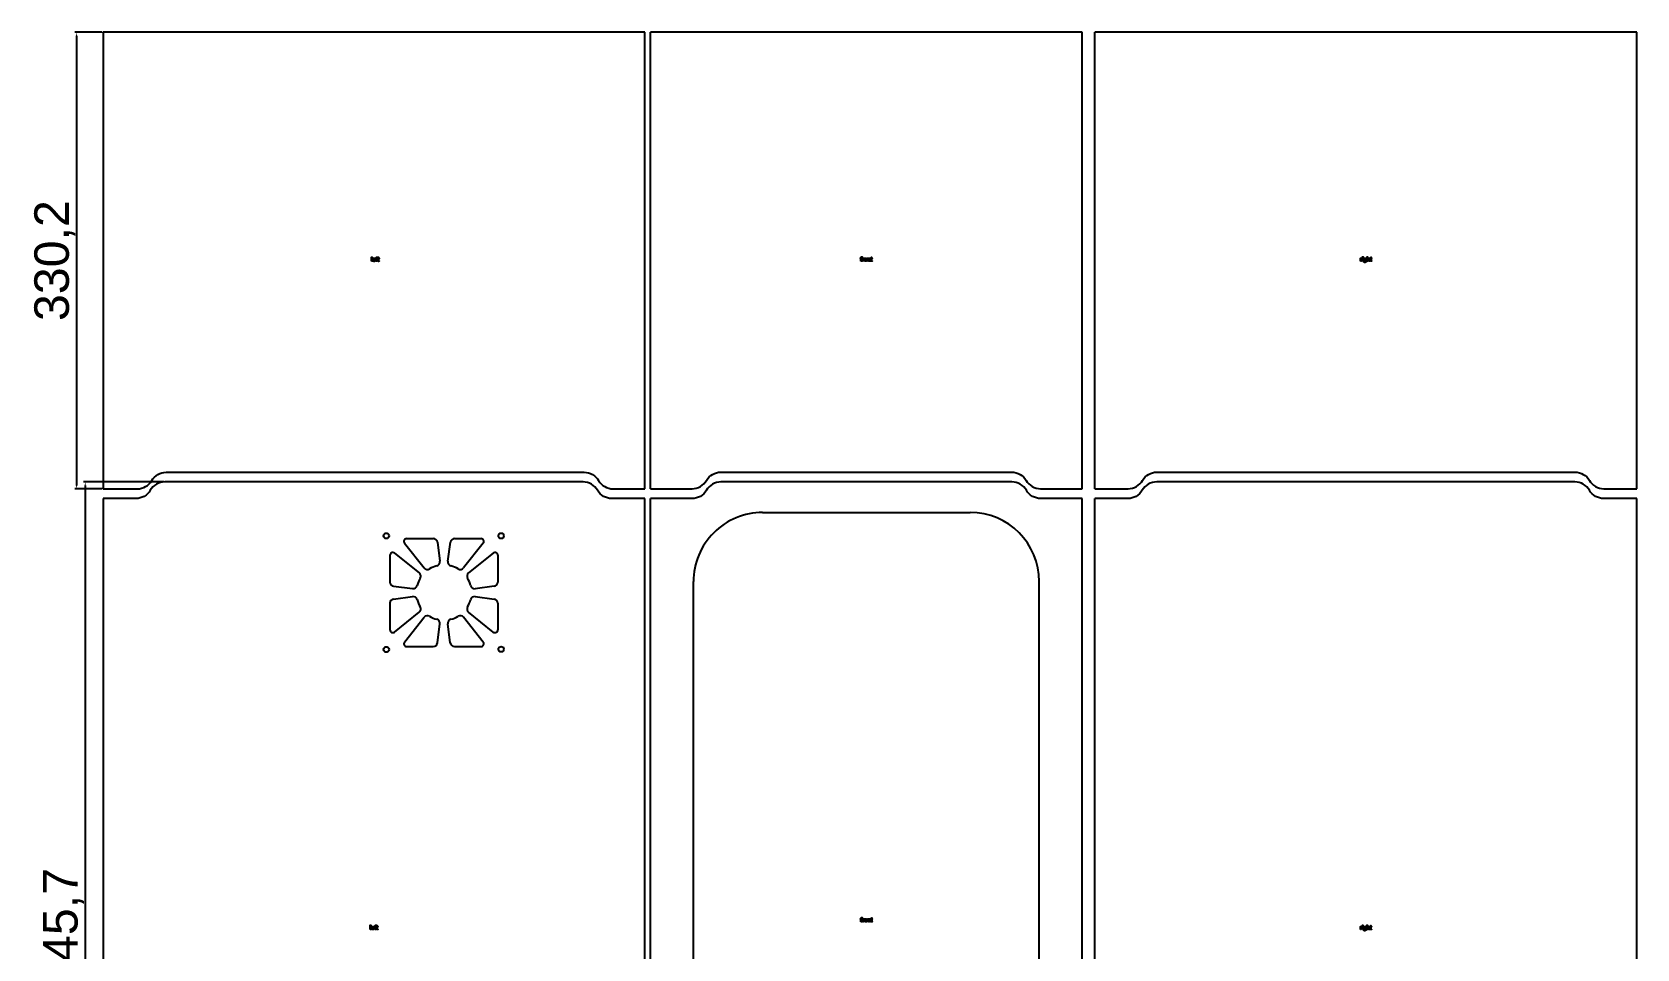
# Model space of a CAD drawing. Header units: millimetres. Extents: x -91 to 6779, y -36 to 1655.
# Drawn here: x -16 to 1145, y 611 to 1274 of the extents above; entities that cross this region are included whole.
import ezdxf

# ---------------------------------------------------------------- set-up
doc = ezdxf.new("R2010")
doc.units = ezdxf.units.MM
doc.layers.add('Layer_0', color=7, linetype='Continuous')
doc.styles.get("Standard").update_dxf_attribs({"font": 'arial.ttf'})
doc.dimstyles.new('ISO-25', dxfattribs={"dimtxt": 2.5, "dimasz": 2.5, "dimexe": 1.25, "dimexo": 0.625, "dimtad": 1, "dimtxsty": 'Standard', "dimcen": 2.5, "dimadec": 0, "dimazin": 0, "dimtfac": 1, "dimtmove": 0, "dimatfit": 3, "dimfxl": 1, "dimarcsym": 0})

# ---------------------------------------------------------------- blocks, each defined once
blk = doc.blocks.new('*D97')
at = {"layer": 'Defpoints', "color": 0, "transparency": 16777216}
for p in [(80.4, 948.5), (22.9, 302.8), (80.4, 302.8)]:
    blk.add_point(p, dxfattribs=at)
at = {"layer": 'Layer_0', "color": 0, "lineweight": -2, "transparency": 16777216}
for p, q in [((79.8, 948.5), (21.6, 948.5)), ((22.9, 946), (22.9, 305.3)), ((79.8, 302.8), (21.6, 302.8))]:
    blk.add_line(p, q, dxfattribs=at)
at = {"layer": 'Layer_0', "color": 0, "transparency": 16777216}
for points in [[(22.5, 946), (23.3, 946), (22.9, 948.5)], [(22.5, 305.3), (23.3, 305.3), (22.9, 302.8)]]:
    blk.add_solid(points, dxfattribs=at)
at = {"layer": 'Layer_0', "color": 0, "transparency": 16777216, "insert": (7.2, 625.6), "char_height": 25, "attachment_point": 5, "rotation": 90}
blk.add_mtext('645,7', dxfattribs=at)
blk = doc.blocks.new('*D98')
at = {"layer": 'Defpoints', "color": 0, "transparency": 16777216}
for p in [(35.8, 1273.6), (16.5, 943.4), (35.8, 943.4)]:
    blk.add_point(p, dxfattribs=at)
at = {"layer": 'Layer_0', "color": 0, "lineweight": -2, "transparency": 16777216}
for p, q in [((35.2, 1273.6), (15.3, 1273.6)), ((16.5, 1271.1), (16.5, 945.9)), ((35.2, 943.4), (15.3, 943.4))]:
    blk.add_line(p, q, dxfattribs=at)
at = {"layer": 'Layer_0', "color": 0, "transparency": 16777216}
for points in [[(16.1, 1271.1), (16.9, 1271.1), (16.5, 1273.6)], [(16.1, 945.9), (16.9, 945.9), (16.5, 943.4)]]:
    blk.add_solid(points, dxfattribs=at)
at = {"layer": 'Layer_0', "color": 0, "transparency": 16777216, "insert": (0.9, 1108.5), "char_height": 25, "attachment_point": 5, "rotation": 90}
blk.add_mtext('330,2', dxfattribs=at)

msp = doc.modelspace()

# ---------------------------------------------------------------- linework, layer by layer
at = {"layer": 'Layer_0'}
for p, q in [((427.588, 1273.628), (35.788, 1273.628)), ((737.707, 1273.728), (431.711, 1273.728)), ((431.711, 943.528), (431.711, 1273.728)), ((743.711, 1273.728), (737.707, 1273.728)), ((743.711, 943.528), (743.711, 1273.728)), ((1144.821, 1273.728), (752.811, 1273.728)), ((752.811, 943.528), (752.811, 1273.728)), ((1144.821, 943.528), (1144.821, 1273.728)), ((431.711, 302.256), (431.711, 936.456)), ((743.711, 8.01), (743.711, 936.456)), ((752.811, 302.256), (752.811, 936.376)), ((1144.821, 302.256), (1144.821, 936.456)), ((512.704, 926.356), (587.711, 926.356)), ((587.711, 926.356), (662.712, 926.356)), ((255.229, 907.456), (274.658, 907.456)), ((289.93, 907.456), (309.143, 907.456)), ((243.186, 895.413), (243.186, 876.096)), ((246.434, 896.976), (264.36, 882.676)), ((253.666, 904.208), (267.966, 886.282)), ((277.635, 904.828), (279.355, 891.083)), ((285.105, 891.088), (286.957, 904.855)), ((310.707, 904.208), (296.407, 886.282)), ((317.939, 896.976), (300.013, 882.676)), ((321.186, 895.413), (321.186, 875.984)), ((245.805, 873.12), (259.568, 871.355)), ((318.559, 873.007), (304.814, 871.287)), ((462.718, 386.354), (462.704, 876.354)), ((712.712, 386.356), (712.712, 876.356)), ((243.186, 860.816), (243.186, 841.499)), ((245.805, 863.791), (259.568, 865.556)), ((304.819, 865.537), (318.586, 863.685)), ((321.186, 860.712), (321.186, 841.499)), ((246.434, 839.935), (264.36, 854.235)), ((253.666, 832.703), (267.966, 850.629)), ((310.707, 832.703), (296.407, 850.629)), ((317.939, 839.935), (300.013, 854.235)), ((277.522, 832.074), (279.287, 845.837)), ((286.851, 832.074), (285.086, 845.837)), ((255.229, 829.456), (274.547, 829.456)), ((289.826, 829.456), (309.143, 829.456))]:
    msp.add_line(p, q, dxfattribs=at)
for points in [[(35.788, 1273.628), (35.788, 943.428)], [(427.588, 943.507), (427.588, 1273.628)], [(229.926, 1107.977), (229.926, 1111.028), (230.301, 1111.028), (230.301, 1107.977), (229.926, 1107.977)], [(946.467, 1110.697), (946.467, 1111.128), (946.842, 1111.128), (946.842, 1110.697), (946.467, 1110.697)], [(946.467, 1108.077), (946.467, 1110.287), (946.842, 1110.287), (946.842, 1108.077), (946.467, 1108.077)], [(35.788, 936.456), (35.788, 302.256)], [(427.588, 302.256), (427.588, 936.456)], [(228.99, 624.805), (228.99, 627.856), (229.364, 627.856), (229.364, 624.805), (228.99, 624.805)], [(946.367, 627.425), (946.367, 627.856), (946.742, 627.856), (946.742, 627.425), (946.367, 627.425)], [(946.367, 624.805), (946.367, 627.015), (946.742, 627.015), (946.742, 624.805), (946.367, 624.805)]]:
    msp.add_lwpolyline(points, dxfattribs=at)
for points in [[(232.384, 1108.689), (232.771, 1108.641, -0.1664161), (232.432, 1108.115, -0.16330966), (231.8, 1107.928), (231.57, 1107.946), (231.365, 1108.002), (231.186, 1108.095), (231.031, 1108.226), (230.907, 1108.39), (230.818, 1108.585), (230.765, 1108.809), (230.747, 1109.064), (230.765, 1109.327), (230.819, 1109.559), (230.908, 1109.759), (231.034, 1109.929, -0.20801185), (231.779, 1110.237, -0.20820687), (232.503, 1109.935), (232.626, 1109.769), (232.714, 1109.572), (232.766, 1109.345), (232.784, 1109.086, -0.00781054), (232.782, 1108.987), (231.134, 1108.987), (231.155, 1108.815), (231.196, 1108.665), (231.258, 1108.536), (231.34, 1108.429, 0.20462947), (231.802, 1108.235, 0.16110104), (232.153, 1108.344, 0.14771998), (232.384, 1108.689)], [(231.155, 1109.294), (232.389, 1109.294), (232.341, 1109.538), (232.247, 1109.713, 0.22358089), (231.783, 1109.929, 0.19658608), (231.349, 1109.756, 0.18447458), (231.155, 1109.294)], [(233.347, 1107.977), (233.347, 1109.896), (233.017, 1109.896), (233.017, 1110.187), (233.347, 1110.187), (233.347, 1110.422, -0.08780304), (233.387, 1110.753, -0.15853874), (233.577, 1110.989, -0.14761785), (233.959, 1111.08, -0.04834024), (234.309, 1111.042), (234.252, 1110.715, 0.04420614), (234.032, 1110.736), (233.886, 1110.718), (233.791, 1110.663), (233.738, 1110.559), (233.72, 1110.391), (233.72, 1110.187), (234.151, 1110.187), (234.151, 1109.896), (233.72, 1109.896), (233.72, 1107.977), (233.347, 1107.977)], [(583.678, 1108.077), (583.678, 1109.996), (583.347, 1109.996), (583.347, 1110.287), (583.678, 1110.287), (583.678, 1110.522, -0.08780304), (583.718, 1110.853, -0.15853874), (583.908, 1111.089, -0.14761816), (584.29, 1111.18, -0.04834033), (584.639, 1111.142), (584.583, 1110.815, 0.04420614), (584.363, 1110.836), (584.217, 1110.818), (584.121, 1110.763), (584.068, 1110.659), (584.051, 1110.491), (584.051, 1110.287), (584.481, 1110.287), (584.481, 1109.996), (584.051, 1109.996), (584.051, 1108.077), (583.678, 1108.077)], [(584.82, 1108.077), (584.82, 1110.287), (585.157, 1110.287), (585.157, 1109.952), (585.281, 1110.147), (585.395, 1110.262, -0.1514096), (585.636, 1110.337, -0.13909674), (586.021, 1110.216), (585.892, 1109.869, 0.13422447), (585.617, 1109.95, 0.16314848), (585.396, 1109.876, 0.15535827), (585.257, 1109.671, 0.07586649), (585.195, 1109.234), (585.195, 1108.077), (584.82, 1108.077)], [(586.091, 1109.182), (586.112, 1109.469), (586.176, 1109.716), (586.283, 1109.924), (586.432, 1110.091, -0.17965279), (587.127, 1110.337, -0.2030551), (587.872, 1110.038), (587.999, 1109.875), (588.089, 1109.683), (588.143, 1109.462), (588.161, 1109.213), (588.153, 1109.012), (588.129, 1108.832), (588.089, 1108.676), (588.033, 1108.542, -0.14687035), (587.661, 1108.163, -0.12699892), (587.127, 1108.028, -0.2040126), (586.377, 1108.325), (586.252, 1108.49), (586.163, 1108.688), (586.109, 1108.919), (586.091, 1109.182)], [(586.476, 1109.182), (586.488, 1108.983), (586.522, 1108.811), (586.58, 1108.666), (586.661, 1108.547, 0.21599839), (587.127, 1108.335, 0.21663559), (587.591, 1108.548), (587.672, 1108.668), (587.73, 1108.816), (587.765, 1108.991), (587.776, 1109.195), (587.765, 1109.387), (587.73, 1109.555), (587.672, 1109.698), (587.59, 1109.816, 0.21527117), (587.127, 1110.027, 0.2153578), (586.661, 1109.817), (586.58, 1109.698), (586.522, 1109.553), (586.488, 1109.381), (586.476, 1109.182)], [(588.617, 1108.077), (588.617, 1110.287), (588.954, 1110.287), (588.954, 1109.973, -0.25041469), (589.657, 1110.337, -0.1015708), (590.024, 1110.265, -0.13726614), (590.275, 1110.077, -0.10421785), (590.391, 1109.8, -0.04938824), (590.412, 1109.436), (590.412, 1108.077), (590.038, 1108.077), (590.038, 1109.421, 0.09220749), (589.994, 1109.764, 0.16577014), (589.839, 1109.945, 0.13732828), (589.578, 1110.012, 0.18155802), (589.165, 1109.861), (589.089, 1109.768), (589.035, 1109.64), (589.002, 1109.479), (588.991, 1109.284), (588.991, 1108.077), (588.617, 1108.077)], [(945.055, 1108.077), (945.055, 1110.287), (945.392, 1110.287), (945.392, 1109.952), (945.516, 1110.147), (945.63, 1110.262, -0.15140921), (945.87, 1110.337, -0.13909674), (946.255, 1110.216), (946.126, 1109.869, 0.13422447), (945.852, 1109.95, 0.16314848), (945.631, 1109.876, 0.15535718), (945.492, 1109.671, 0.07586649), (945.429, 1109.234), (945.429, 1108.077), (945.055, 1108.077)], [(947.334, 1107.894), (947.698, 1107.84, 0.20238494), (947.825, 1107.595, 0.16166417), (948.206, 1107.491), (948.436, 1107.517), (948.607, 1107.595, 0.17067148), (948.799, 1107.886), (948.811, 1107.959), (948.82, 1108.063), (948.825, 1108.199), (948.826, 1108.367, -0.22019072), (948.214, 1108.077, -0.23447235), (947.509, 1108.406, -0.16383011), (947.259, 1109.195, -0.10145126), (947.374, 1109.778, -0.14504598), (947.705, 1110.191, -0.14863168), (948.216, 1110.337, -0.22741673), (948.861, 1110.021), (948.861, 1110.287), (949.206, 1110.287), (949.206, 1108.377), (949.2, 1108.138), (949.18, 1107.936), (949.147, 1107.772), (949.101, 1107.646, -0.15512511), (948.769, 1107.306, -0.12597626), (948.208, 1107.181), (948.02, 1107.192), (947.85, 1107.225), (947.7, 1107.281), (947.569, 1107.359), (947.463, 1107.459), (947.389, 1107.581), (947.346, 1107.727), (947.334, 1107.894)], [(947.644, 1109.222), (947.655, 1109.019), (947.687, 1108.846), (947.741, 1108.702), (947.817, 1108.587, 0.21782451), (948.249, 1108.387, 0.21559474), (948.682, 1108.586), (948.759, 1108.7), (948.813, 1108.841), (948.846, 1109.011), (948.857, 1109.209), (948.846, 1109.4), (948.812, 1109.565), (948.756, 1109.705), (948.677, 1109.821, 0.21645918), (948.243, 1110.027, 0.21828116), (947.819, 1109.824), (947.742, 1109.71), (947.688, 1109.572), (947.655, 1109.409), (947.644, 1109.222)], [(949.746, 1108.077), (949.746, 1111.128), (950.121, 1111.128), (950.121, 1110.033, -0.21805988), (950.782, 1110.337, -0.1233322), (951.209, 1110.24, -0.16420771), (951.468, 1109.973), (951.526, 1109.764), (951.546, 1109.478), (951.546, 1108.077), (951.171, 1108.077), (951.171, 1109.478), (951.164, 1109.609), (951.141, 1109.72), (951.103, 1109.813), (951.05, 1109.887, 0.20541683), (950.705, 1110.014, 0.13379792), (950.392, 1109.928, 0.16111722), (950.183, 1109.694, 0.10027903), (950.121, 1109.286), (950.121, 1108.077), (949.746, 1108.077)], [(35.788, 943.428), (60.53, 943.428), (60.53, 943.428, 0.1316794), (66.58, 945.049), (66.58, 945.049, 0.13160003), (71.009, 949.478), (71.009, 949.478, -0.13163558), (75.365, 953.834), (75.365, 953.834, -0.13160609), (81.315, 955.428), (383.745, 955.428), (383.745, 955.428, -0.13160981), (389.695, 953.834), (389.695, 953.834, -0.13163744), (394.051, 949.478), (394.051, 949.478, 0.1315982), (398.48, 945.049), (398.48, 945.049, 0.1316794), (404.53, 943.428), (427.588, 943.507)], [(431.711, 943.528), (461.611, 943.528), (461.611, 943.528, 0.13167894), (467.661, 945.149), (467.661, 945.149, 0.13160007), (472.09, 949.578), (472.09, 949.578, -0.13163645), (476.446, 953.934), (476.446, 953.934, -0.13160725), (482.396, 955.528), (692.826, 955.528), (692.826, 955.528, -0.13160795), (698.776, 953.934), (698.776, 953.934, -0.13163558), (703.132, 949.578), (703.132, 949.578, 0.13160137), (707.561, 945.149), (707.561, 945.149, 0.1316794), (713.611, 943.528), (743.711, 943.528)], [(752.811, 943.528), (776.911, 943.528), (776.911, 943.528, 0.13168058), (782.961, 945.149), (782.961, 945.149, 0.13159816), (787.39, 949.578), (787.39, 949.578, -0.13163565), (791.746, 953.934), (791.746, 953.934, -0.1316069), (797.696, 955.528), (1100.126, 955.528), (1100.126, 955.528, -0.13161061), (1106.076, 953.934), (1106.076, 953.934, -0.13163751), (1110.432, 949.578), (1110.432, 949.578, 0.13159633), (1114.861, 945.149), (1114.861, 945.149, 0.13168058), (1120.911, 943.528), (1144.821, 943.528)], [(427.588, 936.456), (403.593, 936.456), (403.593, 936.456, -0.1316069), (397.643, 938.05), (397.643, 938.05, -0.13152761), (393.287, 942.406), (393.287, 942.406, 0.13166113), (388.858, 946.835), (388.858, 946.835, 0.13167425), (382.809, 948.456), (80.378, 948.456), (80.378, 948.456, 0.13167242), (74.328, 946.835), (74.328, 946.835, 0.13165662), (69.899, 942.406), (69.899, 942.406, -0.13153268), (65.543, 938.05), (65.543, 938.05, -0.1316069), (59.593, 936.456), (35.788, 936.456)], [(743.711, 936.456), (713.711, 936.456), (713.711, 936.456, -0.13160876), (707.761, 938.05), (707.761, 938.05, -0.13153454), (703.405, 942.406), (703.405, 942.406, 0.13165979), (698.976, 946.835), (698.976, 946.835, 0.13167425), (692.926, 948.456), (482.496, 948.456), (482.496, 948.456, 0.13167357), (476.446, 946.835), (476.446, 946.835, 0.13165804), (472.017, 942.406), (472.017, 942.406, -0.13153476), (467.661, 938.05), (467.661, 938.05, -0.13160829), (461.711, 936.456), (431.711, 936.456)], [(1144.821, 936.456), (1120.811, 936.456), (1120.811, 936.456, -0.13160046), (1114.861, 938.05), (1114.861, 938.05, -0.13152489), (1110.505, 942.406), (1110.505, 942.406, 0.13166113), (1106.076, 946.835), (1106.076, 946.835, 0.13168058), (1100.026, 948.456), (797.596, 948.456), (797.596, 948.456, 0.13167875), (791.546, 946.835), (791.546, 946.835, 0.13165662), (787.117, 942.406), (787.117, 942.406, -0.13152997), (782.761, 938.05), (782.761, 938.05, -0.13160046), (776.811, 936.456), (752.811, 936.376)], [(231.448, 625.517), (231.835, 625.469, -0.1664161), (231.496, 624.943, -0.16330966), (230.864, 624.756), (230.634, 624.774), (230.429, 624.83), (230.249, 624.923), (230.095, 625.054), (229.971, 625.218), (229.882, 625.413), (229.829, 625.637), (229.811, 625.892), (229.829, 626.155), (229.883, 626.387), (229.972, 626.587), (230.098, 626.757, -0.20801185), (230.843, 627.065, -0.20820687), (231.567, 626.763), (231.69, 626.597), (231.777, 626.4), (231.83, 626.173), (231.848, 625.914, -0.00781054), (231.846, 625.815), (230.198, 625.815), (230.218, 625.643), (230.26, 625.493), (230.321, 625.364), (230.404, 625.257, 0.20462947), (230.866, 625.063, 0.16110104), (231.217, 625.172, 0.14771998), (231.448, 625.517)], [(230.219, 626.122), (231.452, 626.122), (231.404, 626.366), (231.311, 626.541, 0.22358089), (230.847, 626.757, 0.19658608), (230.413, 626.584, 0.18447458), (230.219, 626.122)], [(232.411, 624.805), (232.411, 626.724), (232.08, 626.724), (232.08, 627.015), (232.411, 627.015), (232.411, 627.25, -0.08780304), (232.451, 627.581, -0.15853874), (232.641, 627.817, -0.14761785), (233.023, 627.908, -0.04834024), (233.372, 627.87), (233.316, 627.544, 0.04420614), (233.096, 627.564), (232.95, 627.546), (232.854, 627.491), (232.801, 627.387), (232.784, 627.219), (232.784, 627.015), (233.214, 627.015), (233.214, 626.724), (232.784, 626.724), (232.784, 624.805), (232.411, 624.805)], [(583.778, 630.337), (583.778, 632.255), (583.447, 632.255), (583.447, 632.546), (583.778, 632.546), (583.778, 632.781, -0.08780304), (583.818, 633.112, -0.15853874), (584.008, 633.348, -0.14761816), (584.39, 633.439, -0.04834033), (584.739, 633.401), (584.683, 633.075, 0.04420614), (584.463, 633.095), (584.317, 633.077), (584.221, 633.023), (584.168, 632.918), (584.151, 632.75), (584.151, 632.546), (584.581, 632.546), (584.581, 632.255), (584.151, 632.255), (584.151, 630.337), (583.778, 630.337)], [(584.92, 630.337), (584.92, 632.546), (585.257, 632.546), (585.257, 632.211), (585.381, 632.406), (585.495, 632.521, -0.1514096), (585.736, 632.596, -0.13909674), (586.121, 632.475), (585.992, 632.128, 0.13422447), (585.717, 632.209, 0.16314848), (585.496, 632.135, 0.15535827), (585.357, 631.93, 0.07586649), (585.295, 631.493), (585.295, 630.337), (584.92, 630.337)], [(586.191, 631.441), (586.212, 631.728), (586.276, 631.976), (586.383, 632.183), (586.532, 632.351, -0.17965279), (587.227, 632.596, -0.2030551), (587.972, 632.298), (588.099, 632.134), (588.189, 631.942), (588.243, 631.722), (588.261, 631.473), (588.253, 631.271), (588.229, 631.092), (588.189, 630.935), (588.133, 630.802, -0.14687035), (587.761, 630.422, -0.12699892), (587.227, 630.287, -0.2040126), (586.477, 630.584), (586.352, 630.749), (586.263, 630.947), (586.209, 631.178), (586.191, 631.441)], [(586.576, 631.441), (586.588, 631.243), (586.622, 631.07), (586.68, 630.925), (586.761, 630.806, 0.21599839), (587.227, 630.595, 0.21663559), (587.691, 630.807), (587.772, 630.927), (587.83, 631.075), (587.865, 631.25), (587.876, 631.454), (587.865, 631.646), (587.83, 631.814), (587.772, 631.957), (587.69, 632.075, 0.21527117), (587.227, 632.286, 0.2153578), (586.761, 632.076), (586.68, 631.958), (586.622, 631.812), (586.588, 631.64), (586.576, 631.441)], [(588.717, 630.337), (588.717, 632.546), (589.054, 632.546), (589.054, 632.232, -0.25041469), (589.757, 632.596, -0.1015708), (590.124, 632.524, -0.13726614), (590.375, 632.336, -0.10421785), (590.491, 632.059, -0.04938824), (590.512, 631.695), (590.512, 630.337), (590.138, 630.337), (590.138, 631.681, 0.09220749), (590.094, 632.023, 0.16577014), (589.939, 632.204, 0.13732828), (589.678, 632.272, 0.18155802), (589.265, 632.12), (589.189, 632.027), (589.135, 631.9), (589.102, 631.739), (589.091, 631.543), (589.091, 630.337), (588.717, 630.337)], [(944.955, 624.805), (944.955, 627.015), (945.292, 627.015), (945.292, 626.68), (945.416, 626.875), (945.53, 626.99, -0.15140921), (945.77, 627.065, -0.13909674), (946.155, 626.944), (946.026, 626.597, 0.13422447), (945.752, 626.678, 0.16314848), (945.531, 626.604, 0.15535718), (945.392, 626.399, 0.07586649), (945.329, 625.962), (945.329, 624.805), (944.955, 624.805)], [(947.234, 624.622), (947.598, 624.568, 0.20238494), (947.725, 624.323, 0.16166417), (948.106, 624.219), (948.336, 624.245), (948.507, 624.323, 0.17067148), (948.699, 624.614), (948.711, 624.687), (948.72, 624.791), (948.725, 624.927), (948.726, 625.095, -0.22019072), (948.114, 624.805, -0.23447235), (947.409, 625.134, -0.16383011), (947.159, 625.923, -0.10145126), (947.274, 626.506, -0.14504598), (947.605, 626.919, -0.14863168), (948.116, 627.065, -0.22741673), (948.761, 626.749), (948.761, 627.015), (949.106, 627.015), (949.106, 625.105), (949.1, 624.866), (949.08, 624.664), (949.047, 624.5), (949.001, 624.374, -0.15512511), (948.669, 624.034, -0.12597626), (948.108, 623.909), (947.92, 623.92), (947.75, 623.953), (947.6, 624.009), (947.469, 624.087), (947.363, 624.187), (947.289, 624.31), (947.246, 624.455), (947.234, 624.622)], [(947.544, 625.95), (947.555, 625.747), (947.587, 625.574), (947.641, 625.43), (947.717, 625.315, 0.21782451), (948.149, 625.115, 0.21559474), (948.582, 625.314), (948.659, 625.428), (948.713, 625.569), (948.746, 625.739), (948.757, 625.937), (948.746, 626.128), (948.712, 626.293), (948.656, 626.434), (948.577, 626.549, 0.21645918), (948.143, 626.755, 0.21828116), (947.719, 626.552), (947.642, 626.438), (947.588, 626.3), (947.555, 626.137), (947.544, 625.95)], [(949.646, 624.805), (949.646, 627.856), (950.021, 627.856), (950.021, 626.761, -0.21805988), (950.682, 627.065, -0.1233322), (951.109, 626.968, -0.16420771), (951.368, 626.701), (951.426, 626.492), (951.446, 626.206), (951.446, 624.805), (951.071, 624.805), (951.071, 626.206), (951.064, 626.337), (951.041, 626.448), (951.003, 626.541), (950.95, 626.615, 0.20541683), (950.605, 626.743, 0.13379792), (950.292, 626.656, 0.16111722), (950.083, 626.422, 0.10027903), (950.021, 626.014), (950.021, 624.805), (949.646, 624.805)]]:
    msp.add_lwpolyline(points, format="xyb", dxfattribs=at)
for points in [[(235.311, 1108.312), (235.365, 1107.982, -0.05192066), (235.082, 1107.948, -0.13102693), (234.766, 1108.013, -0.16107471), (234.608, 1108.182), (234.588, 1108.249), (234.574, 1108.345), (234.565, 1108.47), (234.562, 1108.625), (234.562, 1109.896), (234.288, 1109.896), (234.288, 1110.187), (234.562, 1110.187), (234.562, 1110.734), (234.935, 1110.959), (234.935, 1110.187), (235.311, 1110.187), (235.311, 1109.896), (234.935, 1109.896), (234.935, 1108.604, 0.10226216), (234.954, 1108.398, 0.15608197), (235.019, 1108.325, 0.13680241), (235.147, 1108.298, 0.0354894)], [(591.82, 1108.412), (591.875, 1108.082, -0.05192066), (591.592, 1108.048, -0.13102693), (591.275, 1108.113, -0.16107401), (591.117, 1108.282), (591.097, 1108.349), (591.083, 1108.445), (591.074, 1108.57), (591.071, 1108.725), (591.071, 1109.996), (590.797, 1109.996), (590.797, 1110.287), (591.071, 1110.287), (591.071, 1110.834), (591.444, 1111.059), (591.444, 1110.287), (591.82, 1110.287), (591.82, 1109.996), (591.444, 1109.996), (591.444, 1108.704, 0.10226216), (591.464, 1108.498, 0.15608197), (591.528, 1108.425, 0.13680241), (591.656, 1108.398, 0.03548964)], [(952.95, 1108.412), (953.004, 1108.082, -0.05192066), (952.721, 1108.048, -0.13102693), (952.405, 1108.113, -0.16107471), (952.247, 1108.282), (952.227, 1108.349), (952.212, 1108.445), (952.204, 1108.57), (952.201, 1108.725), (952.201, 1109.996), (951.926, 1109.996), (951.926, 1110.287), (952.201, 1110.287), (952.201, 1110.834), (952.573, 1111.059), (952.573, 1110.287), (952.95, 1110.287), (952.95, 1109.996), (952.573, 1109.996), (952.573, 1108.704, 0.10226216), (952.593, 1108.498, 0.1560786), (952.658, 1108.425, 0.13680061), (952.786, 1108.398, 0.03548915)], [(234.375, 625.14), (234.429, 624.81, -0.05192066), (234.146, 624.776, -0.13102693), (233.83, 624.841, -0.16107471), (233.672, 625.01), (233.652, 625.077), (233.638, 625.173), (233.629, 625.299), (233.626, 625.453), (233.626, 626.724), (233.351, 626.724), (233.351, 627.015), (233.626, 627.015), (233.626, 627.562), (233.999, 627.787), (233.999, 627.015), (234.375, 627.015), (234.375, 626.724), (233.999, 626.724), (233.999, 625.432, 0.10226216), (234.018, 625.226, 0.15608197), (234.083, 625.153, 0.13680241), (234.211, 625.126, 0.0354894)], [(591.92, 630.672), (591.975, 630.341, -0.05192066), (591.692, 630.307, -0.13102693), (591.375, 630.372, -0.16107401), (591.217, 630.542), (591.197, 630.609), (591.183, 630.705), (591.174, 630.83), (591.171, 630.984), (591.171, 632.255), (590.897, 632.255), (590.897, 632.546), (591.171, 632.546), (591.171, 633.093), (591.544, 633.318), (591.544, 632.546), (591.92, 632.546), (591.92, 632.255), (591.544, 632.255), (591.544, 630.963, 0.10226216), (591.564, 630.757, 0.15608197), (591.628, 630.684, 0.13680241), (591.756, 630.657, 0.03548964)], [(952.85, 625.14), (952.904, 624.81, -0.05192066), (952.621, 624.776, -0.13102693), (952.305, 624.841, -0.16107471), (952.147, 625.01), (952.127, 625.077), (952.112, 625.173), (952.104, 625.299), (952.101, 625.453), (952.101, 626.724), (951.826, 626.724), (951.826, 627.015), (952.101, 627.015), (952.101, 627.562), (952.473, 627.787), (952.473, 627.015), (952.85, 627.015), (952.85, 626.724), (952.473, 626.724), (952.473, 625.432, 0.10226216), (952.493, 625.226, 0.1560786), (952.558, 625.153, 0.13680061), (952.686, 625.126, 0.03548915)]]:
    msp.add_lwpolyline(points, format="xyb", close=True, dxfattribs=at)
for centre in [(240.591, 909.496), (323.591, 909.506), (240.61, 827.313), (323.591, 827.506)]:
    msp.add_circle(centre, 2, dxfattribs=at)
for centre, radius, start, end in [((512.704, 876.356), 50, 90, 180.001604), ((662.712, 876.356), 50, 0, 90), ((255.229, 905.456), 2, 90, 218.579804), ((274.658, 904.456), 3, 7.132549, 90), ((289.93, 904.456), 3, 90, 172.342134), ((309.143, 905.456), 2, 321.420196, 90), ((245.186, 895.413), 2, 51.420196, 180), ((319.186, 895.413), 2, 0, 128.579804), ((262.489, 880.331), 3, 328.914913, 51.420196), ((270.311, 888.153), 3, 218.579804, 301.085087), ((282.186, 868.456), 20, 104.627267, 121.085087), ((276.378, 890.71), 3, 284.627267, 7.132549), ((288.079, 890.688), 3, 172.342134, 255.156124), ((282.186, 868.456), 20, 58.914913, 75.156124), ((294.062, 888.153), 3, 238.914913, 321.420196), ((301.884, 880.331), 3, 128.579804, 211.085087), ((246.186, 876.096), 3, 180, 262.69424), ((259.95, 874.331), 3, 262.69424, 345.199523), ((282.186, 868.456), 20, 148.914913, 165.199523), ((282.186, 868.456), 20, 14.627267, 31.085087), ((304.441, 874.264), 3, 194.627267, 277.132549), ((318.186, 875.984), 3, 277.132549, 0), ((246.186, 860.816), 3, 97.30576, 180), ((259.95, 862.58), 3, 14.800477, 97.30576), ((282.186, 868.456), 20, 194.800477, 211.085087), ((282.186, 868.456), 20, 328.914913, 345.156124), ((304.419, 862.563), 3, 82.342134, 165.156124), ((318.186, 860.712), 3, 0, 82.342134), ((262.489, 856.58), 3, 308.579804, 31.085087), ((270.311, 848.758), 3, 58.914913, 141.420196), ((282.186, 868.456), 20, 238.914913, 255.199523), ((276.311, 846.219), 3, 352.69424, 75.199523), ((288.062, 846.219), 3, 104.800477, 187.30576), ((282.186, 868.456), 20, 284.800477, 301.085087), ((294.062, 848.758), 3, 38.579804, 121.085087), ((301.884, 856.58), 3, 148.914913, 231.420196), ((245.186, 841.499), 2, 180, 308.579804), ((319.186, 841.499), 2, 231.420196, 0), ((255.229, 831.456), 2, 141.420196, 270), ((274.547, 832.456), 3, 270, 352.69424), ((289.826, 832.456), 3, 187.30576, 270), ((309.143, 831.456), 2, 270, 38.579804)]:
    msp.add_arc(centre, radius, start, end, dxfattribs=at)

# ---------------------------------------------------------------- dimensions: what is measured, and where the dimension line sits
for base, p1, p2, picture, middle in [((16.521, 943.428), (35.788, 1273.628), (35.788, 943.428), '*D98', (0.872, 1108.528)), ((22.8877, 302.751), (80.3785, 948.4556), (80.3785, 302.751), '*D97', (7.2388, 625.6033))]:
    dim = msp.add_linear_dim(base=base, p1=p1, p2=p2, angle=90, dimstyle='ISO-25', override={"dimtxt": 25}, dxfattribs=at)
    dim.commit()
    dim.dimension.update_dxf_attribs({"geometry": picture, "text_midpoint": middle})

doc.saveas('drawing.dxf')
